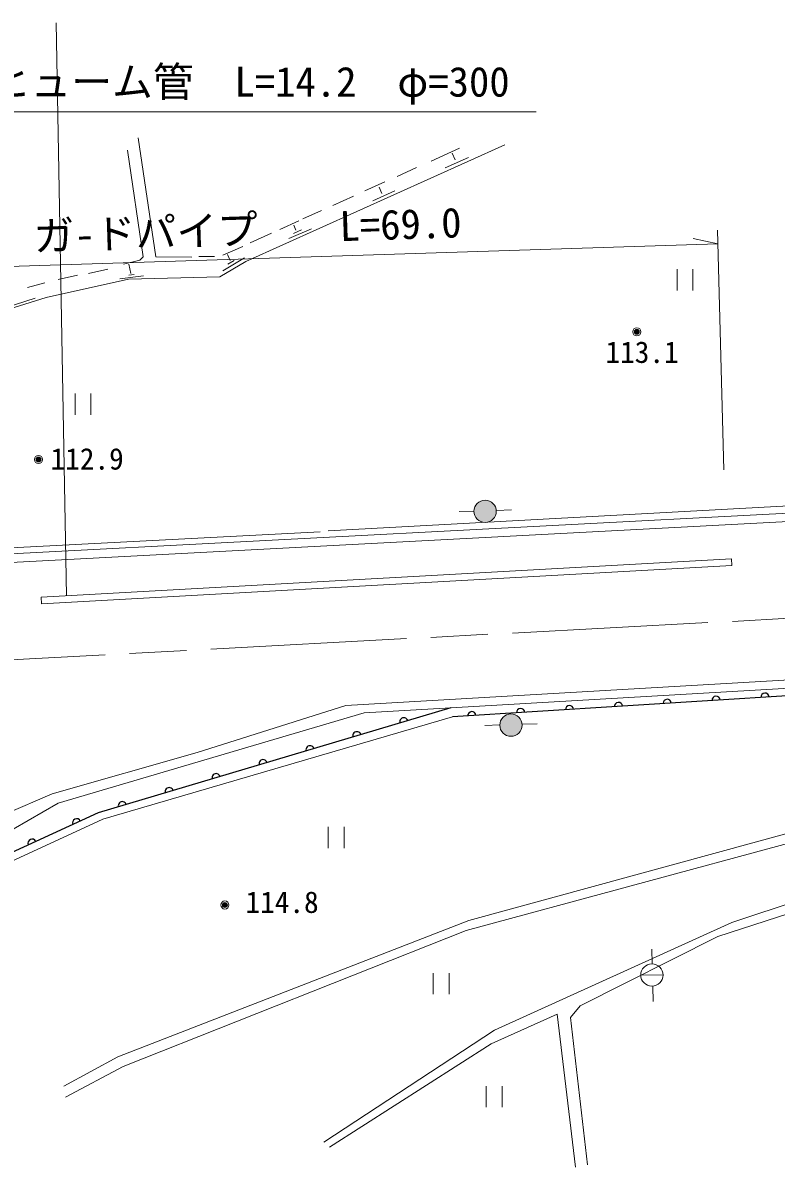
# Model space of a CAD drawing. Units: millimetres, scale not verified. Extents: x 40000 to 680000, y 20000 to 380000.
# Drawn here: x 411989 to 458146, y 265415 to 335550 of the extents above; entities that cross this region are included whole.
import ezdxf
from ezdxf.enums import TextEntityAlignment as Align

# ---------------------------------------------------------------- set-up
doc = ezdxf.new("R2010")
doc.units = ezdxf.units.MM
doc.header["$LTSCALE"] = 1000
doc.header["$PDMODE"] = 32
doc.header["$PDSIZE"] = 500
doc.linetypes.add('CHAIN', pattern=[18.5, 12, -1.5, 3.5, -1.5])
for name, color, linetype, lineweight in [('M-BGD', 7, 'Continuous', 13), ('M-BMK', 2, 'CHAIN', 13), ('M-STR-HTXT', 7, 'Continuous', 13), ('M-STR-STRC', 7, 'Continuous', 13)]:
    doc.layers.add(name, color=color, linetype=linetype, lineweight=lineweight)
doc.styles.add('ＭＳ ゴシック', font='')
doc.styles.get('ＭＳ ゴシック').set_extended_font_data('MS Gothic')

msp = doc.modelspace()

# ---------------------------------------------------------------- hatches: boundary and pattern name
at = {"layer": 'M-BGD'}
for points in [[(440997, 305635, 0.97359), (439632, 305629, 0.01338), (439632, 305592, 0.41421), (440336, 304931, 0.41421)], [(442579, 292527, 0.97359), (441214, 292521, 0.01338), (441214, 292484, 0.41421), (441918, 291823, 0.41421)]]:
    msp.add_hatch(color=256, dxfattribs=at).paths.add_polyline_path(points)

# ---------------------------------------------------------------- linework, layer by layer
for p, q in [((419054, 328499), (420132, 321202)), ((419364, 321201), (418397, 327750)), ((425654, 320932), (441523, 328073)), ((437003, 327082), (438750, 327871)), ((438472, 327156), (438297, 327568)), ((437859, 326665), (439296, 327305)), ((434922, 326142), (436117, 326682)), ((432942, 325248), (434170, 325803)), ((433995, 325098), (433820, 325484)), ((430991, 324366), (432251, 324936)), ((433426, 324634), (434775, 325256)), ((429148, 323534), (430281, 324046)), ((427725, 322891), (428890, 323417)), ((425908, 322070), (427230, 322667)), ((428289, 322333), (429674, 322918)), ((428569, 322637), (429066, 322859)), ((428721, 322847), (428599, 323145)), ((422765, 321222), (423738, 321235)), ((424251, 321314), (425461, 321840)), ((424686, 320989), (424529, 321352)), ((418155, 320763), (419163, 320999)), ((418596, 320188), (418485, 320761)), ((419163, 320999), (419364, 321201)), ((420132, 321202), (422345, 321196)), ((424064, 319975), (425654, 320932)), ((424236, 320358), (425575, 321147)), ((424558, 320767), (424938, 320978)), ((418457, 319839), (413414, 318716)), ((414160, 319818), (415339, 320077)), ((416005, 320191), (417197, 320454)), ((417929, 319861), (419373, 320048)), ((424064, 319975), (418457, 319839)), ((418473, 320077), (418806, 320135)), ((452074, 320446), (452074, 319146)), ((453049, 319146), (453049, 320446)), ((412267, 319328), (413327, 319608)), ((413414, 318716), (404500, 315935)), ((410913, 318090), (412748, 318670)), ((415185, 312828), (415185, 311528)), ((416160, 311528), (416160, 312828)), ((404806, 302676), (481294, 306674)), ((430687, 304406), (473741, 306744)), ((481478, 306183), (403891, 302094)), ((438718, 305600), (439632, 305629)), ((441011, 305671), (441924, 305700)), ((389209, 302235), (430212, 304360)), ((413113, 300345), (455408, 302691)), ((413136, 299946), (455431, 302291)), ((455408, 302691), (455431, 302291)), ((413136, 299946), (413113, 300345)), ((474545, 296172), (431776, 293717)), ((438208, 293567), (464008, 295073)), ((414153, 287716), (432894, 293267)), ((431776, 293717), (422668, 290837)), ((432894, 293267), (438208, 293567)), ((416882, 286743), (438312, 293008)), ((440300, 292492), (441214, 292521)), ((442592, 292563), (443506, 292592)), ((422668, 290837), (413780, 288299)), ((486062, 290568), (455423, 280418)), ((454581, 279557), (485355, 289559)), ((413780, 288299), (410953, 287063)), ((406018, 283052), (414153, 287716)), ((408467, 282848), (416882, 286743)), ((430693, 286271), (430693, 284971)), ((431668, 284971), (431668, 286271)), ((439326, 280532), (459326, 286009)), ((459366, 285385), (439156, 279923)), ((417807, 272177), (439326, 280532)), ((439156, 279923), (418128, 271591)), ((455423, 280418), (440898, 273806)), ((446134, 275307), (454581, 279557)), ((450539, 278783), (450558, 277869)), ((437138, 277308), (437138, 276008)), ((438113, 276008), (438113, 277308)), ((449853, 277172), (451218, 277201)), ((450585, 276490), (450605, 275576)), ((445555, 274584), (446134, 275307)), ((440676, 272968), (444739, 274782)), ((444739, 274782), (445863, 265415)), ((446591, 265545), (445555, 274584)), ((440898, 273806), (430421, 266953)), ((430776, 266637), (440676, 272968)), ((414493, 270376), (417807, 272177)), ((418128, 271591), (414608, 269693)), ((440377, 270385), (440377, 269085)), ((441352, 269085), (441352, 270385))]:
    msp.add_line(p, q, dxfattribs=at)
at = {"layer": 'M-BGD', "lineweight": 25}
for points in [[(466396, 295128), (464358, 294659), (438312, 293008)], [(438208, 293567), (416605, 287128), (408189, 283275), (398382, 276517), (395306, 273887)]]:
    msp.add_lwpolyline(points, dxfattribs=at)
at = {"layer": 'M-BGD'}
for centre, radius in [((449612, 316611), 150), ((449612, 316611), 120), ((449612, 316611), 90), ((449612, 316611), 60), ((449612, 316611), 30), ((449612, 316611), 20), ((412943, 308790), 150), ((412943, 308790), 120), ((412943, 308790), 90), ((412943, 308790), 60), ((412943, 308790), 30), ((412943, 308790), 20), ((440314, 305613), 683), ((441896, 292506), 683), ((424368, 281477), 150), ((424368, 281477), 120), ((424368, 281477), 90), ((424368, 281477), 60), ((424368, 281477), 30), ((424368, 281477), 20), ((450535, 277187), 683)]:
    msp.add_circle(centre, radius, dxfattribs=at)
at = {"layer": 'M-BGD', "lineweight": 25}
for centre, start, end in [((448482, 293653), 3.62533, 183.62533), ((451476, 293842), 3.62533, 183.62533), ((454470, 294032), 3.62533, 183.62533), ((457464, 294222), 3.62533, 183.62533), ((439500, 293084), 3.62533, 183.62533), ((442494, 293273), 3.62533, 183.62533), ((445488, 293463), 3.62533, 183.62533), ((435333, 292710), 16.59762, 196.59762), ((432458, 291853), 16.59762, 196.59762), ((429583, 290997), 16.59762, 196.59762), ((426708, 290140), 16.59762, 196.59762), ((423833, 289283), 16.59762, 196.59762), ((420958, 288426), 16.59762, 196.59762), ((418083, 287569), 16.59762, 196.59762), ((415279, 286521), 24.60083, 204.60083), ((412552, 285272), 24.60083, 204.60083)]:
    msp.add_arc(centre, 250, start, end, dxfattribs=at)
at = {"layer": 'M-BGD'}
for p in [(449612, 316611), (412943, 308790), (424368, 281477)]:
    msp.add_point(p, dxfattribs=at)
at = {"layer": 'M-BMK'}
msp.add_line((368093, 294223), (468052, 299537), dxfattribs=at)
at = {"layer": 'M-STR-HTXT'}
for p, q in [((408881, 330098), (443437, 330098)), ((454556, 322852), (454940, 308163)), ((384890, 319767), (454578, 322014)), ((454578, 322014), (453067, 322341))]:
    msp.add_line(p, q, dxfattribs=at)
at = {"layer": 'M-STR-STRC'}
msp.add_line((414657, 300431), (414026, 335550), dxfattribs=at)

# ---------------------------------------------------------------- texts
at = {"layer": 'M-BGD', "style": 'ＭＳ ゴシック'}
for s, p in [('113.1', (447686, 314312)), ('112.9', (413680, 307773)), ('114.8', (425625, 280599))]:
    msp.add_text(s, height=1320, dxfattribs=at).set_placement(p, align=Align.BOTTOM_LEFT)
at = {"layer": 'M-STR-HTXT', "style": 'ＭＳ ゴシック'}
msp.add_text('ヒューム管\u3000L=14.2\u3000φ=300', height=1833, dxfattribs=at).set_placement((409952, 330477), align=Align.BOTTOM_LEFT)
msp.add_text('ガ-ドパイプ\u3000\u3000L=69.0', height=1833, rotation=1.847, dxfattribs=at).set_placement((412697, 321014), align=Align.BOTTOM_LEFT)

doc.saveas('drawing.dxf')
